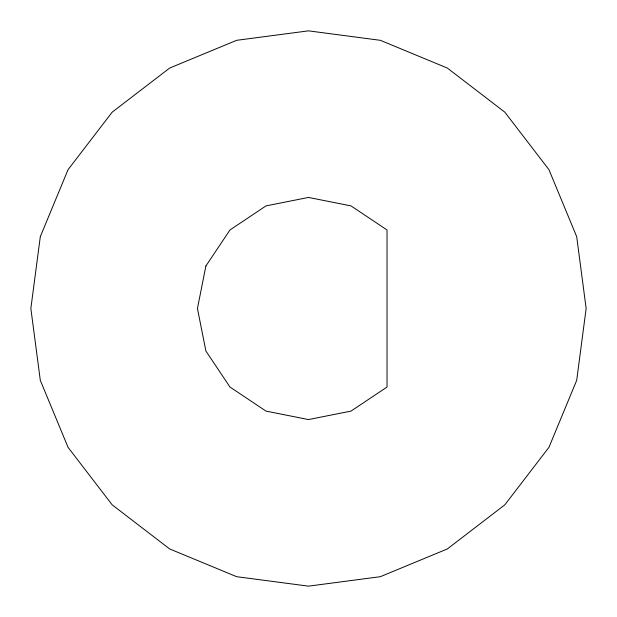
<?xml version="1.0" encoding="UTF-8"?>
<svg xmlns="http://www.w3.org/2000/svg" width="617" height="617" viewBox="0 0 617 617"><rect width="100%" height="100%" fill="white"/><g stroke="black" fill="none" stroke-linecap="round" stroke-linejoin="round"><path stroke-width="0.93" d="M40.313 236.643L30.85 308.5L40.313 380.357L68.047 447.325L112.171 504.829L169.675 548.953L236.643 576.687L308.5 586.15L380.357 576.687L447.325 548.953L504.829 504.829L548.953 447.325L576.687 380.357L586.15 308.5L576.687 236.643L548.953 169.675L504.829 112.171L447.325 68.047L380.357 40.313L308.5 30.85L236.643 40.313L169.675 68.047L112.171 112.171L68.047 169.675L40.313 236.643M205.893 265.996L197.44 308.5L205.893 351.004L229.971 387.029L265.996 411.107L308.5 419.56L351.004 411.107L387.029 387.029L387.029 229.971L351.004 205.893L308.5 197.44L265.996 205.893L229.971 229.971L205.893 265.996"/></g></svg>
